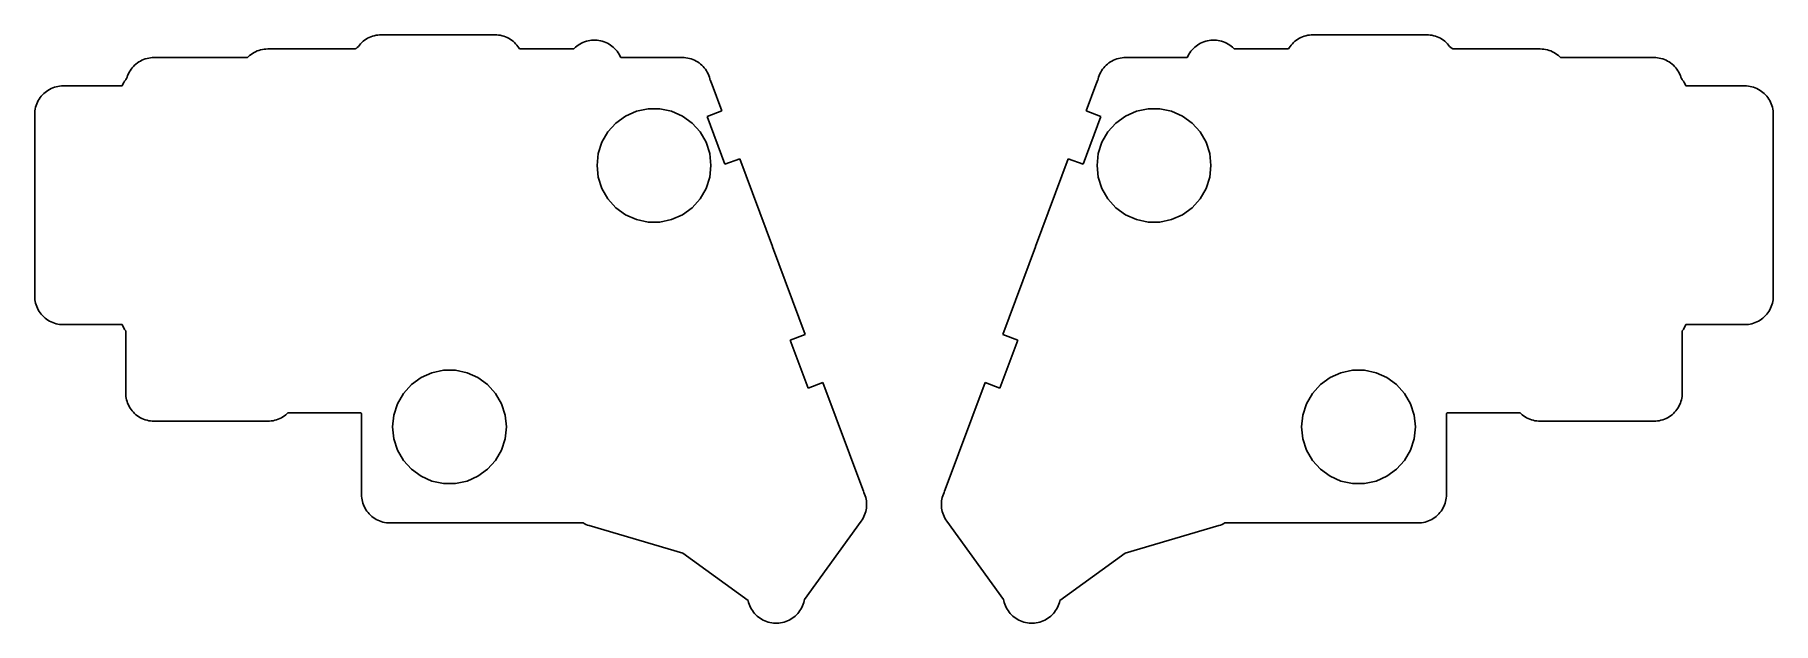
# Model space of a CAD drawing. Header units: metres. Extents: x -13 to 293, y -90 to 14.
import ezdxf

# ---------------------------------------------------------------- set-up
doc = ezdxf.new("R2010")
doc.units = ezdxf.units.M

msp = doc.modelspace()

# ---------------------------------------------------------------- linework, layer by layer
for p, q in [((44.3552, 12.4227), (44.1474, 12.1871)), ((44.5773, 12.6448), (44.3552, 12.4227)), ((44.8129, 12.8526), (44.5773, 12.6448)), ((45.0611, 13.0451), (44.8129, 12.8526)), ((45.3209, 13.2216), (45.0611, 13.0451)), ((45.5912, 13.3815), (45.3209, 13.2216)), ((45.8711, 13.5241), (45.5912, 13.3815)), ((46.1594, 13.6489), (45.8711, 13.5241)), ((46.4549, 13.7553), (46.1594, 13.6489)), ((46.7565, 13.8429), (46.4549, 13.7553)), ((47.0631, 13.9114), (46.7565, 13.8429)), ((47.3733, 13.9606), (47.0631, 13.9114)), ((47.6861, 13.9901), (47.3733, 13.9606)), ((48, 14), (47.6861, 13.9901)), ((68, 14), (48, 14)), ((68.3139, 13.9901), (68, 14)), ((68.6267, 13.9606), (68.3139, 13.9901)), ((68.9369, 13.9114), (68.6267, 13.9606)), ((69.2435, 13.8429), (68.9369, 13.9114)), ((69.5451, 13.7553), (69.2435, 13.8429)), ((69.8406, 13.6489), (69.5451, 13.7553)), ((70.1289, 13.5241), (69.8406, 13.6489)), ((70.4088, 13.3815), (70.1289, 13.5241)), ((70.6791, 13.2216), (70.4088, 13.3815)), ((70.9389, 13.0451), (70.6791, 13.2216)), ((71.1871, 12.8526), (70.9389, 13.0451)), ((71.4227, 12.6448), (71.1871, 12.8526)), ((71.6448, 12.4227), (71.4227, 12.6448)), ((71.8526, 12.1871), (71.6448, 12.4227)), ((82.9222, 12.3425), (82.6663, 12.18)), ((82.9249, 12.3441), (82.9222, 12.3425)), ((83.2107, 12.5012), (82.9249, 12.3441)), ((83.2135, 12.5027), (83.2107, 12.5012)), ((83.4886, 12.6321), (83.2135, 12.5027)), ((83.4915, 12.6334), (83.4886, 12.6321)), ((83.7845, 12.7497), (83.4915, 12.6334)), ((83.7875, 12.7507), (83.7845, 12.7497)), ((84.1013, 12.8524), (83.7875, 12.7507)), ((84.1043, 12.8533), (84.1013, 12.8524)), ((84.39, 12.9265), (84.1043, 12.8533)), ((84.3931, 12.9272), (84.39, 12.9265)), ((84.7158, 12.9887), (84.3931, 12.9272)), ((84.7189, 12.9892), (84.7158, 12.9887)), ((85.0082, 13.026), (84.7189, 12.9892)), ((85.0114, 13.0263), (85.0082, 13.026)), ((85.3513, 13.0478), (85.0114, 13.0263)), ((85.3544, 13.0479), (85.3513, 13.0478)), ((85.6463, 13.0479), (85.3544, 13.0479)), ((85.6494, 13.0478), (85.6463, 13.0479)), ((85.9886, 13.0263), (85.6494, 13.0478)), ((85.9918, 13.026), (85.9886, 13.0263)), ((86.2811, 12.9892), (85.9918, 13.026)), ((86.2842, 12.9887), (86.2811, 12.9892)), ((86.6069, 12.9272), (86.2842, 12.9887)), ((86.61, 12.9265), (86.6069, 12.9272)), ((86.8956, 12.8533), (86.61, 12.9265)), ((86.8987, 12.8524), (86.8956, 12.8533)), ((87.2125, 12.7507), (86.8987, 12.8524)), ((87.2154, 12.7497), (87.2125, 12.7507)), ((87.5085, 12.6334), (87.2154, 12.7497)), ((87.5114, 12.6321), (87.5085, 12.6334)), ((87.7865, 12.5027), (87.5114, 12.6321)), ((87.7893, 12.5012), (87.7865, 12.5027)), ((88.0751, 12.3441), (87.7893, 12.5012)), ((88.0778, 12.3425), (88.0751, 12.3441)), ((88.3337, 12.18), (88.0778, 12.3425)), ((191.922, 12.3425), (191.666, 12.18)), ((191.925, 12.3441), (191.922, 12.3425)), ((192.211, 12.5012), (191.925, 12.3441)), ((192.213, 12.5027), (192.211, 12.5012)), ((192.489, 12.6321), (192.213, 12.5027)), ((192.492, 12.6334), (192.489, 12.6321)), ((192.785, 12.7497), (192.492, 12.6334)), ((192.788, 12.7507), (192.785, 12.7497)), ((193.101, 12.8524), (192.788, 12.7507)), ((193.104, 12.8533), (193.101, 12.8524)), ((193.39, 12.9265), (193.104, 12.8533)), ((193.393, 12.9272), (193.39, 12.9265)), ((193.716, 12.9887), (193.393, 12.9272)), ((193.719, 12.9892), (193.716, 12.9887)), ((194.008, 13.026), (193.719, 12.9892)), ((194.011, 13.0263), (194.008, 13.026)), ((194.351, 13.0478), (194.011, 13.0263)), ((194.354, 13.0479), (194.351, 13.0478)), ((194.646, 13.0479), (194.354, 13.0479)), ((194.649, 13.0478), (194.646, 13.0479)), ((194.989, 13.0263), (194.649, 13.0478)), ((194.992, 13.026), (194.989, 13.0263)), ((195.281, 12.9892), (194.992, 13.026)), ((195.284, 12.9887), (195.281, 12.9892)), ((195.607, 12.9272), (195.284, 12.9887)), ((195.61, 12.9265), (195.607, 12.9272)), ((195.896, 12.8533), (195.61, 12.9265)), ((195.899, 12.8524), (195.896, 12.8533)), ((196.212, 12.7507), (195.899, 12.8524)), ((196.215, 12.7497), (196.212, 12.7507)), ((196.508, 12.6334), (196.215, 12.7497)), ((196.511, 12.6321), (196.508, 12.6334)), ((196.787, 12.5027), (196.511, 12.6321)), ((196.789, 12.5012), (196.787, 12.5027)), ((197.075, 12.3441), (196.789, 12.5012)), ((197.078, 12.3425), (197.075, 12.3441)), ((197.334, 12.18), (197.078, 12.3425)), ((208.355, 12.4227), (208.147, 12.1871)), ((208.577, 12.6448), (208.355, 12.4227)), ((208.813, 12.8526), (208.577, 12.6448)), ((209.061, 13.0451), (208.813, 12.8526)), ((209.321, 13.2216), (209.061, 13.0451)), ((209.591, 13.3815), (209.321, 13.2216)), ((209.871, 13.5241), (209.591, 13.3815)), ((210.159, 13.6489), (209.871, 13.5241)), ((210.455, 13.7553), (210.159, 13.6489)), ((210.757, 13.8429), (210.455, 13.7553)), ((211.063, 13.9114), (210.757, 13.8429)), ((211.373, 13.9606), (211.063, 13.9114)), ((211.686, 13.9901), (211.373, 13.9606)), ((212, 14), (211.686, 13.9901)), ((232, 14), (212, 14)), ((232.314, 13.9901), (232, 14)), ((232.627, 13.9606), (232.314, 13.9901)), ((232.937, 13.9114), (232.627, 13.9606)), ((233.243, 13.8429), (232.937, 13.9114)), ((233.545, 13.7553), (233.243, 13.8429)), ((233.841, 13.6489), (233.545, 13.7553)), ((234.129, 13.5241), (233.841, 13.6489)), ((234.409, 13.3815), (234.129, 13.5241)), ((234.679, 13.2216), (234.409, 13.3815)), ((234.939, 13.0451), (234.679, 13.2216)), ((235.187, 12.8526), (234.939, 13.0451)), ((235.423, 12.6448), (235.187, 12.8526)), ((235.645, 12.4227), (235.423, 12.6448)), ((235.853, 12.1871), (235.645, 12.4227)), ((5.32086, 9.22163), (5.06108, 9.04509)), ((5.59123, 9.38153), (5.32086, 9.22163)), ((5.87111, 9.52414), (5.59123, 9.38153)), ((6.15938, 9.64888), (5.87111, 9.52414)), ((6.45491, 9.75528), (6.15938, 9.64888)), ((6.75655, 9.84291), (6.45491, 9.75528)), ((7.0631, 9.91144), (6.75655, 9.84291)), ((7.37334, 9.96057), (7.0631, 9.91144)), ((7.68605, 9.99013), (7.37334, 9.96057)), ((8, 10), (7.68605, 9.99013)), ((24.4324, 10), (8, 10)), ((24.5773, 10.1448), (24.4324, 10)), ((24.8129, 10.3526), (24.5773, 10.1448)), ((25.0611, 10.5451), (24.8129, 10.3526)), ((25.3209, 10.7216), (25.0611, 10.5451)), ((25.5912, 10.8815), (25.3209, 10.7216)), ((25.8711, 11.0241), (25.5912, 10.8815)), ((26.1594, 11.1489), (25.8711, 11.0241)), ((26.4549, 11.2553), (26.1594, 11.1489)), ((26.7565, 11.3429), (26.4549, 11.2553)), ((27.0631, 11.4114), (26.7565, 11.3429)), ((27.3733, 11.4606), (27.0631, 11.4114)), ((27.6861, 11.4901), (27.3733, 11.4606)), ((28, 11.5), (27.6861, 11.4901)), ((43.4632, 11.5), (28, 11.5)), ((43.5402, 11.5819), (43.4632, 11.5)), ((43.5424, 11.5841), (43.5402, 11.5819)), ((43.756, 11.7842), (43.5424, 11.5841)), ((43.7584, 11.7863), (43.756, 11.7842)), ((43.9761, 11.9662), (43.7584, 11.7863)), ((44.1474, 12.1871), (43.9761, 11.9662)), ((72.0451, 11.9389), (71.8526, 12.1871)), ((72.2216, 11.6791), (72.0451, 11.9389)), ((72.3276, 11.5), (72.2216, 11.6791)), ((81.8627, 11.5), (72.3276, 11.5)), ((81.928, 11.5698), (81.8627, 11.5)), ((81.9302, 11.572), (81.928, 11.5698)), ((82.1681, 11.7948), (81.9302, 11.572)), ((82.1705, 11.7969), (82.1681, 11.7948)), ((82.3984, 11.9853), (82.1705, 11.7969)), ((82.4009, 11.9872), (82.3984, 11.9853)), ((82.6637, 12.1782), (82.4009, 11.9872)), ((82.6663, 12.18), (82.6637, 12.1782)), ((88.3363, 12.1782), (88.3337, 12.18)), ((88.5991, 11.9872), (88.3363, 12.1782)), ((88.6016, 11.9853), (88.5991, 11.9872)), ((88.8295, 11.7969), (88.6016, 11.9853)), ((88.8319, 11.7948), (88.8295, 11.7969)), ((89.0698, 11.572), (88.8319, 11.7948)), ((89.072, 11.5698), (89.0698, 11.572)), ((89.2948, 11.3319), (89.072, 11.5698)), ((89.2969, 11.3295), (89.2948, 11.3319)), ((89.4853, 11.1016), (89.2969, 11.3295)), ((89.4872, 11.0991), (89.4853, 11.1016)), ((89.6782, 10.8363), (89.4872, 11.0991)), ((89.68, 10.8337), (89.6782, 10.8363)), ((89.8425, 10.5778), (89.68, 10.8337)), ((89.8441, 10.5751), (89.8425, 10.5778)), ((90.0012, 10.2893), (89.8441, 10.5751)), ((90.0027, 10.2865), (90.0012, 10.2893)), ((90.1321, 10.0114), (90.0027, 10.2865)), ((90.1334, 10.0085), (90.1321, 10.0114)), ((90.1367, 10), (90.1334, 10.0085)), ((101, 10), (90.1367, 10)), ((101.314, 9.99013), (101, 10)), ((101.627, 9.96057), (101.314, 9.99013)), ((101.937, 9.91144), (101.627, 9.96057)), ((102.243, 9.84291), (101.937, 9.91144)), ((102.545, 9.75528), (102.243, 9.84291)), ((102.841, 9.64888), (102.545, 9.75528)), ((103.129, 9.52414), (102.841, 9.64888)), ((103.409, 9.38153), (103.129, 9.52414)), ((103.679, 9.22163), (103.409, 9.38153)), ((103.939, 9.04509), (103.679, 9.22163)), ((176.321, 9.22163), (176.061, 9.04509)), ((176.591, 9.38153), (176.321, 9.22163)), ((176.871, 9.52414), (176.591, 9.38153)), ((177.159, 9.64888), (176.871, 9.52414)), ((177.455, 9.75528), (177.159, 9.64888)), ((177.757, 9.84291), (177.455, 9.75528)), ((178.063, 9.91144), (177.757, 9.84291)), ((178.373, 9.96057), (178.063, 9.91144)), ((178.686, 9.99013), (178.373, 9.96057)), ((179, 10), (178.686, 9.99013)), ((189.863, 10), (179, 10)), ((189.867, 10.0085), (189.863, 10)), ((189.868, 10.0114), (189.867, 10.0085)), ((189.997, 10.2865), (189.868, 10.0114)), ((189.999, 10.2893), (189.997, 10.2865)), ((190.156, 10.5751), (189.999, 10.2893)), ((190.158, 10.5778), (190.156, 10.5751)), ((190.32, 10.8337), (190.158, 10.5778)), ((190.322, 10.8363), (190.32, 10.8337)), ((190.513, 11.0991), (190.322, 10.8363)), ((190.515, 11.1016), (190.513, 11.0991)), ((190.703, 11.3295), (190.515, 11.1016)), ((190.705, 11.3319), (190.703, 11.3295)), ((190.928, 11.5698), (190.705, 11.3319)), ((190.93, 11.572), (190.928, 11.5698)), ((191.168, 11.7948), (190.93, 11.572)), ((191.17, 11.7969), (191.168, 11.7948)), ((191.398, 11.9853), (191.17, 11.7969)), ((191.401, 11.9872), (191.398, 11.9853)), ((191.664, 12.1782), (191.401, 11.9872)), ((191.666, 12.18), (191.664, 12.1782)), ((197.336, 12.1782), (197.334, 12.18)), ((197.599, 11.9872), (197.336, 12.1782)), ((197.602, 11.9853), (197.599, 11.9872)), ((197.83, 11.7969), (197.602, 11.9853)), ((197.832, 11.7948), (197.83, 11.7969)), ((198.07, 11.572), (197.832, 11.7948)), ((198.072, 11.5698), (198.07, 11.572)), ((198.137, 11.5), (198.072, 11.5698)), ((207.672, 11.5), (198.137, 11.5)), ((207.778, 11.6791), (207.672, 11.5)), ((207.955, 11.9389), (207.778, 11.6791)), ((208.147, 12.1871), (207.955, 11.9389)), ((236.024, 11.9662), (235.853, 12.1871)), ((236.242, 11.7863), (236.024, 11.9662)), ((236.244, 11.7842), (236.242, 11.7863)), ((236.458, 11.5841), (236.244, 11.7842)), ((236.46, 11.5819), (236.458, 11.5841)), ((236.537, 11.5), (236.46, 11.5819)), ((252, 11.5), (236.537, 11.5)), ((252.314, 11.4901), (252, 11.5)), ((252.627, 11.4606), (252.314, 11.4901)), ((252.937, 11.4114), (252.627, 11.4606)), ((253.243, 11.3429), (252.937, 11.4114)), ((253.545, 11.2553), (253.243, 11.3429)), ((253.841, 11.1489), (253.545, 11.2553)), ((254.129, 11.0241), (253.841, 11.1489)), ((254.409, 10.8815), (254.129, 11.0241)), ((254.679, 10.7216), (254.409, 10.8815)), ((254.939, 10.5451), (254.679, 10.7216)), ((255.187, 10.3526), (254.939, 10.5451)), ((255.423, 10.1448), (255.187, 10.3526)), ((255.568, 10), (255.423, 10.1448)), ((272, 10), (255.568, 10)), ((272.314, 9.99013), (272, 10)), ((272.627, 9.96057), (272.314, 9.99013)), ((272.937, 9.91144), (272.627, 9.96057)), ((273.243, 9.84291), (272.937, 9.91144)), ((273.545, 9.75528), (273.243, 9.84291)), ((273.841, 9.64888), (273.545, 9.75528)), ((274.129, 9.52414), (273.841, 9.64888)), ((274.409, 9.38153), (274.129, 9.52414)), ((274.679, 9.22163), (274.409, 9.38153)), ((274.939, 9.04509), (274.679, 9.22163)), ((3.17072, 6.29034), (3.01471, 6.10156)), ((3.24472, 6.54509), (3.17072, 6.29034)), ((3.35112, 6.84062), (3.24472, 6.54509)), ((3.47586, 7.12889), (3.35112, 6.84062)), ((3.61847, 7.40877), (3.47586, 7.12889)), ((3.77837, 7.67914), (3.61847, 7.40877)), ((3.95491, 7.93892), (3.77837, 7.67914)), ((4.14743, 8.18712), (3.95491, 7.93892)), ((4.35516, 8.42273), (4.14743, 8.18712)), ((4.57727, 8.64484), (4.35516, 8.42273)), ((4.81288, 8.85257), (4.57727, 8.64484)), ((5.06108, 9.04509), (4.81288, 8.85257)), ((104.187, 8.85257), (103.939, 9.04509)), ((104.423, 8.64484), (104.187, 8.85257)), ((104.645, 8.42273), (104.423, 8.64484)), ((104.853, 8.18712), (104.645, 8.42273)), ((105.045, 7.93892), (104.853, 8.18712)), ((105.222, 7.67914), (105.045, 7.93892)), ((105.382, 7.40877), (105.222, 7.67914)), ((105.524, 7.12889), (105.382, 7.40877)), ((105.649, 6.84062), (105.524, 7.12889)), ((105.755, 6.54509), (105.649, 6.84062)), ((105.843, 6.24345), (105.755, 6.54509)), ((105.911, 5.9369), (105.843, 6.24345)), ((174.157, 6.24345), (174.089, 5.9369)), ((174.245, 6.54509), (174.157, 6.24345)), ((174.351, 6.84062), (174.245, 6.54509)), ((174.476, 7.12889), (174.351, 6.84062)), ((174.618, 7.40877), (174.476, 7.12889)), ((174.778, 7.67914), (174.618, 7.40877)), ((174.955, 7.93892), (174.778, 7.67914)), ((175.147, 8.18712), (174.955, 7.93892)), ((175.355, 8.42273), (175.147, 8.18712)), ((175.577, 8.64484), (175.355, 8.42273)), ((175.813, 8.85257), (175.577, 8.64484)), ((176.061, 9.04509), (175.813, 8.85257)), ((275.187, 8.85257), (274.939, 9.04509)), ((275.423, 8.64484), (275.187, 8.85257)), ((275.645, 8.42273), (275.423, 8.64484)), ((275.853, 8.18712), (275.645, 8.42273)), ((276.045, 7.93892), (275.853, 8.18712)), ((276.222, 7.67914), (276.045, 7.93892)), ((276.382, 7.40877), (276.222, 7.67914)), ((276.524, 7.12889), (276.382, 7.40877)), ((276.649, 6.84062), (276.524, 7.12889)), ((276.755, 6.54509), (276.649, 6.84062)), ((276.829, 6.29034), (276.755, 6.54509)), ((276.985, 6.10156), (276.829, 6.29034)), ((-11.8526, 3.18712), (-12.0451, 2.93892)), ((-11.6448, 3.42273), (-11.8526, 3.18712)), ((-11.4227, 3.64484), (-11.6448, 3.42273)), ((-11.1871, 3.85257), (-11.4227, 3.64484)), ((-10.9389, 4.04509), (-11.1871, 3.85257)), ((-10.6791, 4.22163), (-10.9389, 4.04509)), ((-10.4088, 4.38153), (-10.6791, 4.22163)), ((-10.1289, 4.52414), (-10.4088, 4.38153)), ((-9.84062, 4.64888), (-10.1289, 4.52414)), ((-9.54509, 4.75528), (-9.84062, 4.64888)), ((-9.24345, 4.84291), (-9.54509, 4.75528)), ((-8.9369, 4.91144), (-9.24345, 4.84291)), ((-8.62666, 4.96057), (-8.9369, 4.91144)), ((-8.31395, 4.99013), (-8.62666, 4.96057)), ((-8, 5), (-8.31395, 4.99013)), ((2.36324, 5), (-8, 5)), ((2.36661, 5.00848), (2.36324, 5)), ((2.36786, 5.01137), (2.36661, 5.00848)), ((2.49733, 5.28653), (2.36786, 5.01137)), ((2.49875, 5.28932), (2.49733, 5.28653)), ((2.6559, 5.57509), (2.49875, 5.28932)), ((2.6575, 5.57779), (2.6559, 5.57509)), ((2.81999, 5.83369), (2.6575, 5.57779)), ((2.82176, 5.8363), (2.81999, 5.83369)), ((3.01279, 6.09909), (2.82176, 5.8363)), ((3.01471, 6.10156), (3.01279, 6.09909)), ((105.912, 5.93213), (105.911, 5.9369)), ((105.999, 5.77849), (105.912, 5.93213)), ((106.135, 5.49568), (105.999, 5.77849)), ((106.254, 5.20486), (106.135, 5.49568)), ((107.958, 0.62253), (106.254, 5.20486)), ((173.746, 5.20486), (172.042, 0.62253)), ((173.865, 5.49568), (173.746, 5.20486)), ((174.001, 5.77849), (173.865, 5.49568)), ((174.088, 5.93213), (174.001, 5.77849)), ((174.089, 5.9369), (174.088, 5.93213)), ((276.987, 6.09909), (276.985, 6.10156)), ((277.178, 5.8363), (276.987, 6.09909)), ((277.18, 5.83369), (277.178, 5.8363)), ((277.342, 5.57779), (277.18, 5.83369)), ((277.344, 5.57509), (277.342, 5.57779)), ((277.501, 5.28932), (277.344, 5.57509)), ((277.503, 5.28653), (277.501, 5.28932)), ((277.632, 5.01137), (277.503, 5.28653)), ((277.633, 5.00848), (277.632, 5.01137)), ((277.637, 5), (277.633, 5.00848)), ((288, 5), (277.637, 5)), ((288.314, 4.99013), (288, 5)), ((288.627, 4.96057), (288.314, 4.99013)), ((288.937, 4.91144), (288.627, 4.96057)), ((289.243, 4.84291), (288.937, 4.91144)), ((289.545, 4.75528), (289.243, 4.84291)), ((289.841, 4.64888), (289.545, 4.75528)), ((290.129, 4.52414), (289.841, 4.64888)), ((290.409, 4.38153), (290.129, 4.52414)), ((290.679, 4.22163), (290.409, 4.38153)), ((290.939, 4.04509), (290.679, 4.22163)), ((291.187, 3.85257), (290.939, 4.04509)), ((291.423, 3.64484), (291.187, 3.85257)), ((291.645, 3.42273), (291.423, 3.64484)), ((291.853, 3.18712), (291.645, 3.42273)), ((292.045, 2.93892), (291.853, 3.18712)), ((-12.9901, 0.31395), (-13, 0)), ((-13, 0), (-13, -32)), ((-12.9606, 0.62666), (-12.9901, 0.31395)), ((-12.9114, 0.9369), (-12.9606, 0.62666)), ((-12.8429, 1.24345), (-12.9114, 0.9369)), ((-12.7553, 1.54509), (-12.8429, 1.24345)), ((-12.6489, 1.84062), (-12.7553, 1.54509)), ((-12.5241, 2.12889), (-12.6489, 1.84062)), ((-12.3815, 2.40877), (-12.5241, 2.12889)), ((-12.2216, 2.67914), (-12.3815, 2.40877)), ((-12.0451, 2.93892), (-12.2216, 2.67914)), ((90.9875, -0.31809), (92.9021, 0.53433)), ((92.9021, 0.53433), (94.9521, 0.97008)), ((94.9521, 0.97008), (97.0479, 0.97008)), ((97.0479, 0.97008), (99.0979, 0.53433)), ((99.0979, 0.53433), (101.012, -0.31809)), ((105.326, -0.35657), (107.958, 0.62253)), ((172.042, 0.62253), (174.674, -0.35657)), ((178.988, -0.31809), (180.902, 0.53433)), ((180.902, 0.53433), (182.952, 0.97008)), ((182.952, 0.97008), (185.048, 0.97008)), ((185.048, 0.97008), (187.098, 0.53433)), ((187.098, 0.53433), (189.013, -0.31809)), ((292.222, 2.67914), (292.045, 2.93892)), ((292.382, 2.40877), (292.222, 2.67914)), ((292.524, 2.12889), (292.382, 2.40877)), ((292.649, 1.84062), (292.524, 2.12889)), ((292.755, 1.54509), (292.649, 1.84062)), ((292.843, 1.24345), (292.755, 1.54509)), ((292.911, 0.9369), (292.843, 1.24345)), ((292.961, 0.62666), (292.911, 0.9369)), ((292.99, 0.31395), (292.961, 0.62666)), ((293, 0), (292.99, 0.31395)), ((293, -32), (293, 0)), ((87.8896, -3.10745), (89.292, -1.54997)), ((89.292, -1.54997), (90.9875, -0.31809)), ((101.012, -0.31809), (102.708, -1.54997)), ((102.708, -1.54997), (104.11, -3.10745)), ((108.463, -8.79211), (105.326, -0.35657)), ((174.674, -0.35657), (171.537, -8.79211)), ((175.89, -3.10745), (177.292, -1.54997)), ((177.292, -1.54997), (178.988, -0.31809)), ((189.013, -0.31809), (190.708, -1.54997)), ((190.708, -1.54997), (192.11, -3.10745)), ((86.1941, -6.91568), (86.8417, -4.92245)), ((86.8417, -4.92245), (87.8896, -3.10745)), ((104.11, -3.10745), (105.158, -4.92245)), ((105.158, -4.92245), (105.806, -6.91568)), ((174.194, -6.91568), (174.842, -4.92245)), ((174.842, -4.92245), (175.89, -3.10745)), ((192.11, -3.10745), (193.158, -4.92245)), ((193.158, -4.92245), (193.806, -6.91568)), ((85.975, -9), (86.1941, -6.91568)), ((86.1941, -11.0843), (85.975, -9)), ((105.806, -6.91568), (106.025, -9)), ((106.025, -9), (105.806, -11.0843)), ((111.095, -7.81302), (108.463, -8.79211)), ((116.83, -23.2326), (111.095, -7.81302)), ((168.905, -7.81302), (163.17, -23.2326)), ((171.537, -8.79211), (168.905, -7.81302)), ((173.975, -9), (174.194, -6.91568)), ((174.194, -11.0843), (173.975, -9)), ((193.806, -6.91568), (194.025, -9)), ((194.025, -9), (193.806, -11.0843)), ((86.8417, -13.0775), (86.1941, -11.0843)), ((105.806, -11.0843), (105.158, -13.0775)), ((174.842, -13.0775), (174.194, -11.0843)), ((193.806, -11.0843), (193.158, -13.0775)), ((87.8896, -14.8925), (86.8417, -13.0775)), ((89.292, -16.45), (87.8896, -14.8925)), ((104.11, -14.8925), (102.708, -16.45)), ((105.158, -13.0775), (104.11, -14.8925)), ((175.89, -14.8925), (174.842, -13.0775)), ((177.292, -16.45), (175.89, -14.8925)), ((192.11, -14.8925), (190.708, -16.45)), ((193.158, -13.0775), (192.11, -14.8925)), ((90.9875, -17.6819), (89.292, -16.45)), ((92.9021, -18.5343), (90.9875, -17.6819)), ((101.012, -17.6819), (99.0979, -18.5343)), ((102.708, -16.45), (101.012, -17.6819)), ((178.988, -17.6819), (177.292, -16.45)), ((180.902, -18.5343), (178.988, -17.6819)), ((189.013, -17.6819), (187.098, -18.5343)), ((190.708, -16.45), (189.013, -17.6819)), ((94.9521, -18.9701), (92.9021, -18.5343)), ((97.0479, -18.9701), (94.9521, -18.9701)), ((99.0979, -18.5343), (97.0479, -18.9701)), ((182.952, -18.9701), (180.902, -18.5343)), ((185.048, -18.9701), (182.952, -18.9701)), ((187.098, -18.5343), (185.048, -18.9701)), ((116.829, -23.2329), (116.83, -23.2326)), ((116.835, -23.2474), (116.829, -23.2329)), ((116.843, -23.2682), (116.835, -23.2472)), ((116.835, -23.2472), (116.835, -23.2474)), ((116.85, -23.2845), (116.843, -23.2682)), ((116.851, -23.2875), (116.85, -23.2845)), ((116.853, -23.2953), (116.851, -23.2875)), ((122.598, -38.7433), (116.853, -23.2953)), ((163.147, -23.2953), (157.402, -38.7433)), ((163.149, -23.2875), (163.147, -23.2953)), ((163.15, -23.2845), (163.149, -23.2875)), ((163.157, -23.2682), (163.15, -23.2845)), ((163.165, -23.2472), (163.157, -23.2682)), ((163.171, -23.2329), (163.165, -23.2474)), ((163.165, -23.2474), (163.165, -23.2472)), ((163.17, -23.2326), (163.171, -23.2329)), ((-13, -32), (-12.9901, -32.3139)), ((-12.9901, -32.3139), (-12.9606, -32.6267)), ((-12.9606, -32.6267), (-12.9114, -32.9369)), ((-12.9114, -32.9369), (-12.8429, -33.2435)), ((-12.8429, -33.2435), (-12.7553, -33.5451)), ((-12.7553, -33.5451), (-12.6489, -33.8406)), ((292.649, -33.8406), (292.755, -33.5451)), ((292.755, -33.5451), (292.843, -33.2435)), ((292.843, -33.2435), (292.911, -32.9369)), ((292.911, -32.9369), (292.961, -32.6267)), ((292.961, -32.6267), (292.99, -32.3139)), ((292.99, -32.3139), (293, -32)), ((-12.6489, -33.8406), (-12.5241, -34.1289)), ((-12.5241, -34.1289), (-12.3815, -34.4088)), ((-12.3815, -34.4088), (-12.2216, -34.6791)), ((-12.2216, -34.6791), (-12.0451, -34.9389)), ((-12.0451, -34.9389), (-11.8526, -35.1871)), ((-11.8526, -35.1871), (-11.6448, -35.4227)), ((-11.6448, -35.4227), (-11.4227, -35.6448)), ((-11.4227, -35.6448), (-11.1871, -35.8526)), ((-11.1871, -35.8526), (-10.9389, -36.0451)), ((-10.9389, -36.0451), (-10.6791, -36.2216)), ((-10.6791, -36.2216), (-10.4088, -36.3815)), ((-10.4088, -36.3815), (-10.1289, -36.5241)), ((-10.1289, -36.5241), (-9.84062, -36.6489)), ((-9.84062, -36.6489), (-9.54509, -36.7553)), ((289.545, -36.7553), (289.841, -36.6489)), ((289.841, -36.6489), (290.129, -36.5241)), ((290.129, -36.5241), (290.409, -36.3815)), ((290.409, -36.3815), (290.679, -36.2216)), ((290.679, -36.2216), (290.939, -36.0451)), ((290.939, -36.0451), (291.187, -35.8526)), ((291.187, -35.8526), (291.423, -35.6448)), ((291.423, -35.6448), (291.645, -35.4227)), ((291.645, -35.4227), (291.853, -35.1871)), ((291.853, -35.1871), (292.045, -34.9389)), ((292.045, -34.9389), (292.222, -34.6791)), ((292.222, -34.6791), (292.382, -34.4088)), ((292.382, -34.4088), (292.524, -34.1289)), ((292.524, -34.1289), (292.649, -33.8406)), ((-9.54509, -36.7553), (-9.24345, -36.8429)), ((-9.24345, -36.8429), (-8.9369, -36.9114)), ((-8.9369, -36.9114), (-8.62666, -36.9606)), ((-8.62666, -36.9606), (-8.31395, -36.9901)), ((-8.31395, -36.9901), (-8, -37)), ((-8, -37), (2.36324, -37)), ((2.36324, -37), (2.36661, -37.0085)), ((2.36661, -37.0085), (2.36786, -37.0114)), ((2.36786, -37.0114), (2.49733, -37.2865)), ((2.49733, -37.2865), (2.49875, -37.2893)), ((2.49875, -37.2893), (2.6559, -37.5751)), ((2.6559, -37.5751), (2.6575, -37.5778)), ((2.6575, -37.5778), (2.81999, -37.8337)), ((2.81999, -37.8337), (2.82176, -37.8363)), ((2.82176, -37.8363), (3, -38.0815)), ((3, -38.0815), (3, -49)), ((119.966, -39.7224), (122.598, -38.7433)), ((123.103, -48.158), (119.966, -39.7224)), ((160.034, -39.7224), (156.897, -48.158)), ((157.402, -38.7433), (160.034, -39.7224)), ((277, -38.0815), (277.178, -37.8363)), ((277, -49), (277, -38.0815)), ((277.178, -37.8363), (277.18, -37.8337)), ((277.18, -37.8337), (277.342, -37.5778)), ((277.342, -37.5778), (277.344, -37.5751)), ((277.344, -37.5751), (277.501, -37.2893)), ((277.501, -37.2893), (277.503, -37.2865)), ((277.503, -37.2865), (277.632, -37.0114)), ((277.632, -37.0114), (277.633, -37.0085)), ((277.633, -37.0085), (277.637, -37)), ((277.637, -37), (288, -37)), ((288, -37), (288.314, -36.9901)), ((288.314, -36.9901), (288.627, -36.9606)), ((288.627, -36.9606), (288.937, -36.9114)), ((288.937, -36.9114), (289.243, -36.8429)), ((289.243, -36.8429), (289.545, -36.7553)), ((54.9875, -46.3181), (56.9021, -45.4657)), ((56.9021, -45.4657), (58.9521, -45.0299)), ((58.9521, -45.0299), (61.0479, -45.0299)), ((61.0479, -45.0299), (63.0979, -45.4657)), ((63.0979, -45.4657), (65.0125, -46.3181)), ((214.988, -46.3181), (216.902, -45.4657)), ((216.902, -45.4657), (218.952, -45.0299)), ((218.952, -45.0299), (221.048, -45.0299)), ((221.048, -45.0299), (223.098, -45.4657)), ((223.098, -45.4657), (225.013, -46.3181)), ((51.8896, -49.1075), (53.292, -47.55)), ((53.292, -47.55), (54.9875, -46.3181)), ((65.0125, -46.3181), (66.708, -47.55)), ((66.708, -47.55), (68.1104, -49.1075)), ((125.736, -47.1789), (123.103, -48.158)), ((132.746, -66.0285), (125.736, -47.1789)), ((154.264, -47.1789), (147.254, -66.0285)), ((156.897, -48.158), (154.264, -47.1789)), ((211.89, -49.1075), (213.292, -47.55)), ((213.292, -47.55), (214.988, -46.3181)), ((225.013, -46.3181), (226.708, -47.55)), ((226.708, -47.55), (228.11, -49.1075)), ((3, -49), (3.00987, -49.3139)), ((3.00987, -49.3139), (3.03943, -49.6267)), ((3.03943, -49.6267), (3.08856, -49.9369)), ((3.08856, -49.9369), (3.15709, -50.2435)), ((3.15709, -50.2435), (3.24472, -50.5451)), ((3.24472, -50.5451), (3.35112, -50.8406)), ((3.35112, -50.8406), (3.47586, -51.1289)), ((3.47586, -51.1289), (3.61847, -51.4088)), ((3.61847, -51.4088), (3.77837, -51.6791)), ((3.77837, -51.6791), (3.95491, -51.9389)), ((3.95491, -51.9389), (4.14743, -52.1871)), ((50.1941, -52.9157), (50.8417, -50.9225)), ((50.8417, -50.9225), (51.8896, -49.1075)), ((68.1104, -49.1075), (69.1583, -50.9225)), ((69.1583, -50.9225), (69.8059, -52.9157)), ((210.194, -52.9157), (210.842, -50.9225)), ((210.842, -50.9225), (211.89, -49.1075)), ((228.11, -49.1075), (229.158, -50.9225)), ((229.158, -50.9225), (229.806, -52.9157)), ((275.853, -52.1871), (276.045, -51.9389)), ((276.045, -51.9389), (276.222, -51.6791)), ((276.222, -51.6791), (276.382, -51.4088)), ((276.382, -51.4088), (276.524, -51.1289)), ((276.524, -51.1289), (276.649, -50.8406)), ((276.649, -50.8406), (276.755, -50.5451)), ((276.755, -50.5451), (276.843, -50.2435)), ((276.843, -50.2435), (276.911, -49.9369)), ((276.911, -49.9369), (276.961, -49.6267)), ((276.961, -49.6267), (276.99, -49.3139)), ((276.99, -49.3139), (277, -49)), ((4.14743, -52.1871), (4.35516, -52.4227)), ((4.35516, -52.4227), (4.57727, -52.6448)), ((4.57727, -52.6448), (4.81288, -52.8526)), ((4.81288, -52.8526), (5.06108, -53.0451)), ((5.06108, -53.0451), (5.32086, -53.2216)), ((5.32086, -53.2216), (5.59123, -53.3815)), ((5.59123, -53.3815), (5.87111, -53.5241)), ((5.87111, -53.5241), (6.15938, -53.6489)), ((6.15938, -53.6489), (6.45491, -53.7553)), ((6.45491, -53.7553), (6.75655, -53.8429)), ((6.75655, -53.8429), (7.0631, -53.9114)), ((7.0631, -53.9114), (7.37334, -53.9606)), ((7.37334, -53.9606), (7.68605, -53.9901)), ((7.68605, -53.9901), (8, -54)), ((8, -54), (28, -54)), ((28, -54), (28.3139, -53.9901)), ((28.3139, -53.9901), (28.6267, -53.9606)), ((28.6267, -53.9606), (28.9369, -53.9114)), ((28.9369, -53.9114), (29.2435, -53.8429)), ((29.2435, -53.8429), (29.5451, -53.7553)), ((29.5451, -53.7553), (29.8406, -53.6489)), ((29.8406, -53.6489), (30.1289, -53.5241)), ((30.1289, -53.5241), (30.4088, -53.3815)), ((30.4088, -53.3815), (30.6791, -53.2216)), ((30.6791, -53.2216), (30.9389, -53.0451)), ((30.9389, -53.0451), (31.1871, -52.8526)), ((31.1871, -52.8526), (31.4227, -52.6448)), ((31.4227, -52.6448), (31.5676, -52.5)), ((31.5676, -52.5), (44.3627, -52.5)), ((44.3627, -52.5), (44.428, -52.5698)), ((44.428, -52.5698), (44.4302, -52.572)), ((44.4302, -52.572), (44.5128, -52.6494)), ((44.5128, -52.6494), (44.5128, -66.8997)), ((49.975, -55), (50.1941, -52.9157)), ((50.1941, -57.0843), (49.975, -55)), ((69.8059, -52.9157), (70.025, -55)), ((70.025, -55), (69.8059, -57.0843)), ((209.975, -55), (210.194, -52.9157)), ((210.194, -57.0843), (209.975, -55)), ((229.806, -52.9157), (230.025, -55)), ((230.025, -55), (229.806, -57.0843)), ((235.487, -52.6494), (235.57, -52.572)), ((235.487, -66.8997), (235.487, -52.6494)), ((235.57, -52.572), (235.572, -52.5698)), ((235.572, -52.5698), (235.637, -52.5)), ((235.637, -52.5), (248.432, -52.5)), ((248.432, -52.5), (248.577, -52.6448)), ((248.577, -52.6448), (248.813, -52.8526)), ((248.813, -52.8526), (249.061, -53.0451)), ((249.061, -53.0451), (249.321, -53.2216)), ((249.321, -53.2216), (249.591, -53.3815)), ((249.591, -53.3815), (249.871, -53.5241)), ((249.871, -53.5241), (250.159, -53.6489)), ((250.159, -53.6489), (250.455, -53.7553)), ((250.455, -53.7553), (250.757, -53.8429)), ((250.757, -53.8429), (251.063, -53.9114)), ((251.063, -53.9114), (251.373, -53.9606)), ((251.373, -53.9606), (251.686, -53.9901)), ((251.686, -53.9901), (252, -54)), ((252, -54), (272, -54)), ((272, -54), (272.314, -53.9901)), ((272.314, -53.9901), (272.627, -53.9606)), ((272.627, -53.9606), (272.937, -53.9114)), ((272.937, -53.9114), (273.243, -53.8429)), ((273.243, -53.8429), (273.545, -53.7553)), ((273.545, -53.7553), (273.841, -53.6489)), ((273.841, -53.6489), (274.129, -53.5241)), ((274.129, -53.5241), (274.409, -53.3815)), ((274.409, -53.3815), (274.679, -53.2216)), ((274.679, -53.2216), (274.939, -53.0451)), ((274.939, -53.0451), (275.187, -52.8526)), ((275.187, -52.8526), (275.423, -52.6448)), ((275.423, -52.6448), (275.645, -52.4227)), ((275.645, -52.4227), (275.853, -52.1871)), ((50.8417, -59.0775), (50.1941, -57.0843)), ((69.8059, -57.0843), (69.1583, -59.0775)), ((210.842, -59.0775), (210.194, -57.0843)), ((229.806, -57.0843), (229.158, -59.0775)), ((51.8896, -60.8925), (50.8417, -59.0775)), ((53.292, -62.45), (51.8896, -60.8925)), ((68.1104, -60.8925), (66.708, -62.45)), ((69.1583, -59.0775), (68.1104, -60.8925)), ((211.89, -60.8925), (210.842, -59.0775)), ((213.292, -62.45), (211.89, -60.8925)), ((228.11, -60.8925), (226.708, -62.45)), ((229.158, -59.0775), (228.11, -60.8925)), ((54.9875, -63.6819), (53.292, -62.45)), ((56.9021, -64.5343), (54.9875, -63.6819)), ((65.0125, -63.6819), (63.0979, -64.5343)), ((66.708, -62.45), (65.0125, -63.6819)), ((214.988, -63.6819), (213.292, -62.45)), ((216.902, -64.5343), (214.988, -63.6819)), ((225.013, -63.6819), (223.098, -64.5343)), ((226.708, -62.45), (225.013, -63.6819)), ((44.5128, -66.8997), (44.5227, -67.2137)), ((44.5227, -67.2137), (44.5522, -67.5264)), ((58.9521, -64.9701), (56.9021, -64.5343)), ((61.0479, -64.9701), (58.9521, -64.9701)), ((63.0979, -64.5343), (61.0479, -64.9701)), ((132.845, -66.3226), (132.746, -66.0285)), ((132.95, -66.53), (132.845, -66.3226)), ((133.075, -66.8183), (132.95, -66.53)), ((133.181, -67.1138), (133.075, -66.8183)), ((133.269, -67.4154), (133.181, -67.1138)), ((146.819, -67.1138), (146.731, -67.4154)), ((146.925, -66.8183), (146.819, -67.1138)), ((147.05, -66.53), (146.925, -66.8183)), ((147.155, -66.3226), (147.05, -66.53)), ((147.254, -66.0285), (147.155, -66.3226)), ((218.952, -64.9701), (216.902, -64.5343)), ((221.048, -64.9701), (218.952, -64.9701)), ((223.098, -64.5343), (221.048, -64.9701)), ((235.448, -67.5264), (235.477, -67.2137)), ((235.477, -67.2137), (235.487, -66.8997)), ((44.5522, -67.5264), (44.6014, -67.8367)), ((44.6014, -67.8367), (44.6699, -68.1432)), ((44.6699, -68.1432), (44.7575, -68.4448)), ((44.7575, -68.4448), (44.8639, -68.7404)), ((44.8639, -68.7404), (44.9887, -69.0286)), ((44.9887, -69.0286), (45.1313, -69.3085)), ((45.1313, -69.3085), (45.2912, -69.5789)), ((45.2912, -69.5789), (45.4677, -69.8387)), ((45.4677, -69.8387), (45.6602, -70.0869)), ((45.6602, -70.0869), (45.868, -70.3225)), ((45.868, -70.3225), (46.0901, -70.5446)), ((133.075, -70.4995), (133.181, -70.204)), ((133.181, -70.204), (133.269, -69.9023)), ((133.338, -67.722), (133.269, -67.4154)), ((133.269, -69.9023), (133.338, -69.5958)), ((133.387, -68.0322), (133.338, -67.722)), ((133.338, -69.5958), (133.387, -69.2855)), ((133.416, -68.3449), (133.387, -68.0322)), ((133.387, -69.2855), (133.416, -68.9728)), ((133.426, -68.6589), (133.416, -68.3449)), ((133.416, -68.9728), (133.426, -68.6589)), ((146.584, -68.3449), (146.574, -68.6589)), ((146.574, -68.6589), (146.584, -68.9728)), ((146.613, -68.0322), (146.584, -68.3449)), ((146.584, -68.9728), (146.613, -69.2855)), ((146.662, -67.722), (146.613, -68.0322)), ((146.613, -69.2855), (146.662, -69.5958)), ((146.731, -67.4154), (146.662, -67.722)), ((146.662, -69.5958), (146.731, -69.9023)), ((146.731, -69.9023), (146.819, -70.204)), ((146.819, -70.204), (146.925, -70.4995)), ((233.91, -70.5446), (234.132, -70.3225)), ((234.132, -70.3225), (234.34, -70.0869)), ((234.34, -70.0869), (234.532, -69.8387)), ((234.532, -69.8387), (234.709, -69.5789)), ((234.709, -69.5789), (234.869, -69.3085)), ((234.869, -69.3085), (235.011, -69.0286)), ((235.011, -69.0286), (235.136, -68.7404)), ((235.136, -68.7404), (235.242, -68.4448)), ((235.242, -68.4448), (235.33, -68.1432)), ((235.33, -68.1432), (235.399, -67.8367)), ((235.399, -67.8367), (235.448, -67.5264)), ((46.0901, -70.5446), (46.3257, -70.7523)), ((46.3257, -70.7523), (46.5739, -70.9448)), ((46.5739, -70.9448), (46.8337, -71.1214)), ((46.8337, -71.1214), (47.104, -71.2813)), ((47.104, -71.2813), (47.3839, -71.4239)), ((47.3839, -71.4239), (47.6722, -71.5486)), ((47.6722, -71.5486), (47.9677, -71.655)), ((47.9677, -71.655), (48.2694, -71.7427)), ((48.2694, -71.7427), (48.5759, -71.8112)), ((48.5759, -71.8112), (48.8862, -71.8603)), ((48.8862, -71.8603), (49.1989, -71.8899)), ((49.1989, -71.8899), (49.5128, -71.8997)), ((49.5128, -71.8997), (83.5144, -71.8997)), ((83.5144, -71.8997), (83.7301, -72.0191)), ((83.7301, -72.0191), (84.0139, -72.1537)), ((84.0139, -72.1537), (84.3057, -72.2701)), ((84.3057, -72.2701), (84.6041, -72.368)), ((84.6041, -72.368), (101.045, -77.1948)), ((122.475, -85.3565), (132.471, -71.5978)), ((132.471, -71.5978), (132.648, -71.338)), ((132.648, -71.338), (132.808, -71.0676)), ((132.808, -71.0676), (132.95, -70.7878)), ((132.95, -70.7878), (133.075, -70.4995)), ((146.925, -70.4995), (147.05, -70.7878)), ((147.05, -70.7878), (147.192, -71.0676)), ((147.192, -71.0676), (147.352, -71.338)), ((147.352, -71.338), (147.529, -71.5978)), ((147.529, -71.5978), (157.525, -85.3565)), ((178.955, -77.1948), (195.396, -72.368)), ((195.396, -72.368), (195.694, -72.2701)), ((195.694, -72.2701), (195.986, -72.1537)), ((195.986, -72.1537), (196.27, -72.0191)), ((196.27, -72.0191), (196.486, -71.8997)), ((196.486, -71.8997), (230.487, -71.8997)), ((230.487, -71.8997), (230.801, -71.8899)), ((230.801, -71.8899), (231.114, -71.8603)), ((231.114, -71.8603), (231.424, -71.8112)), ((231.424, -71.8112), (231.731, -71.7427)), ((231.731, -71.7427), (232.032, -71.655)), ((232.032, -71.655), (232.328, -71.5486)), ((232.328, -71.5486), (232.616, -71.4239)), ((232.616, -71.4239), (232.896, -71.2813)), ((232.896, -71.2813), (233.166, -71.1214)), ((233.166, -71.1214), (233.426, -70.9448)), ((233.426, -70.9448), (233.674, -70.7523)), ((233.674, -70.7523), (233.91, -70.5446)), ((101.045, -77.1948), (112.565, -85.5645)), ((167.435, -85.5645), (178.955, -77.1948)), ((112.565, -85.5645), (112.573, -85.6069)), ((112.573, -85.6069), (112.574, -85.61)), ((112.574, -85.61), (112.647, -85.8956)), ((122.353, -85.8956), (122.426, -85.61)), ((122.426, -85.61), (122.427, -85.6069)), ((122.427, -85.6069), (122.475, -85.3565)), ((157.525, -85.3565), (157.573, -85.6069)), ((157.573, -85.6069), (157.574, -85.61)), ((157.574, -85.61), (157.647, -85.8956)), ((167.353, -85.8956), (167.426, -85.61)), ((167.426, -85.61), (167.427, -85.6069)), ((167.427, -85.6069), (167.435, -85.5645)), ((112.647, -85.8956), (112.648, -85.8987)), ((112.648, -85.8987), (112.749, -86.2125)), ((112.749, -86.2125), (112.75, -86.2154)), ((112.75, -86.2154), (112.867, -86.5085)), ((112.867, -86.5085), (112.868, -86.5114)), ((112.868, -86.5114), (112.997, -86.7865)), ((112.997, -86.7865), (112.999, -86.7893)), ((112.999, -86.7893), (113.156, -87.0751)), ((113.156, -87.0751), (113.158, -87.0778)), ((113.158, -87.0778), (113.32, -87.3337)), ((113.32, -87.3337), (113.322, -87.3363)), ((113.322, -87.3363), (113.513, -87.5991)), ((113.513, -87.5991), (113.515, -87.6016)), ((113.515, -87.6016), (113.703, -87.8295)), ((113.703, -87.8295), (113.705, -87.8319)), ((113.705, -87.8319), (113.928, -88.0698)), ((113.928, -88.0698), (113.93, -88.072)), ((113.93, -88.072), (114.168, -88.2948)), ((114.168, -88.2948), (114.17, -88.2969)), ((114.17, -88.2969), (114.398, -88.4853)), ((114.398, -88.4853), (114.401, -88.4872)), ((114.401, -88.4872), (114.664, -88.6782)), ((114.664, -88.6782), (114.666, -88.68)), ((114.666, -88.68), (114.922, -88.8425)), ((120.078, -88.8425), (120.334, -88.68)), ((120.334, -88.68), (120.336, -88.6782)), ((120.336, -88.6782), (120.599, -88.4872)), ((120.599, -88.4872), (120.602, -88.4853)), ((120.602, -88.4853), (120.83, -88.2969)), ((120.83, -88.2969), (120.832, -88.2948)), ((120.832, -88.2948), (121.07, -88.072)), ((121.07, -88.072), (121.072, -88.0698)), ((121.072, -88.0698), (121.295, -87.8319)), ((121.295, -87.8319), (121.297, -87.8295)), ((121.297, -87.8295), (121.485, -87.6016)), ((121.485, -87.6016), (121.487, -87.5991)), ((121.487, -87.5991), (121.678, -87.3363)), ((121.678, -87.3363), (121.68, -87.3337)), ((121.68, -87.3337), (121.842, -87.0778)), ((121.842, -87.0778), (121.844, -87.0751)), ((121.844, -87.0751), (122.001, -86.7893)), ((122.001, -86.7893), (122.003, -86.7865)), ((122.003, -86.7865), (122.132, -86.5114)), ((122.132, -86.5114), (122.133, -86.5085)), ((122.133, -86.5085), (122.25, -86.2154)), ((122.25, -86.2154), (122.251, -86.2125)), ((122.251, -86.2125), (122.352, -85.8987)), ((122.352, -85.8987), (122.353, -85.8956)), ((157.647, -85.8956), (157.648, -85.8987)), ((157.648, -85.8987), (157.749, -86.2125)), ((157.749, -86.2125), (157.75, -86.2154)), ((157.75, -86.2154), (157.867, -86.5085)), ((157.867, -86.5085), (157.868, -86.5114)), ((157.868, -86.5114), (157.997, -86.7865)), ((157.997, -86.7865), (157.999, -86.7893)), ((157.999, -86.7893), (158.156, -87.0751)), ((158.156, -87.0751), (158.158, -87.0778)), ((158.158, -87.0778), (158.32, -87.3337)), ((158.32, -87.3337), (158.322, -87.3363)), ((158.322, -87.3363), (158.513, -87.5991)), ((158.513, -87.5991), (158.515, -87.6016)), ((158.515, -87.6016), (158.703, -87.8295)), ((158.703, -87.8295), (158.705, -87.8319)), ((158.705, -87.8319), (158.928, -88.0698)), ((158.928, -88.0698), (158.93, -88.072)), ((158.93, -88.072), (159.168, -88.2948)), ((159.168, -88.2948), (159.17, -88.2969)), ((159.17, -88.2969), (159.398, -88.4853)), ((159.398, -88.4853), (159.401, -88.4872)), ((159.401, -88.4872), (159.664, -88.6782)), ((159.664, -88.6782), (159.666, -88.68)), ((159.666, -88.68), (159.922, -88.8425)), ((165.078, -88.8425), (165.334, -88.68)), ((165.334, -88.68), (165.336, -88.6782)), ((165.336, -88.6782), (165.599, -88.4872)), ((165.599, -88.4872), (165.602, -88.4853)), ((165.602, -88.4853), (165.83, -88.2969)), ((165.83, -88.2969), (165.832, -88.2948)), ((165.832, -88.2948), (166.07, -88.072)), ((166.07, -88.072), (166.072, -88.0698)), ((166.072, -88.0698), (166.295, -87.8319)), ((166.295, -87.8319), (166.297, -87.8295)), ((166.297, -87.8295), (166.485, -87.6016)), ((166.485, -87.6016), (166.487, -87.5991)), ((166.487, -87.5991), (166.678, -87.3363)), ((166.678, -87.3363), (166.68, -87.3337)), ((166.68, -87.3337), (166.842, -87.0778)), ((166.842, -87.0778), (166.844, -87.0751)), ((166.844, -87.0751), (167.001, -86.7893)), ((167.001, -86.7893), (167.003, -86.7865)), ((167.003, -86.7865), (167.132, -86.5114)), ((167.132, -86.5114), (167.133, -86.5085)), ((167.133, -86.5085), (167.25, -86.2154)), ((167.25, -86.2154), (167.251, -86.2125)), ((167.251, -86.2125), (167.352, -85.8987)), ((167.352, -85.8987), (167.353, -85.8956)), ((114.922, -88.8425), (114.925, -88.8441)), ((114.925, -88.8441), (115.211, -89.0012)), ((115.211, -89.0012), (115.213, -89.0027)), ((115.213, -89.0027), (115.489, -89.1321)), ((115.489, -89.1321), (115.492, -89.1334)), ((115.492, -89.1334), (115.785, -89.2497)), ((115.785, -89.2497), (115.788, -89.2507)), ((115.788, -89.2507), (116.101, -89.3524)), ((116.101, -89.3524), (116.104, -89.3533)), ((116.104, -89.3533), (116.39, -89.4265)), ((116.39, -89.4265), (116.393, -89.4272)), ((116.393, -89.4272), (116.716, -89.4887)), ((116.716, -89.4887), (116.719, -89.4892)), ((116.719, -89.4892), (117.008, -89.526)), ((117.008, -89.526), (117.011, -89.5263)), ((117.011, -89.5263), (117.351, -89.5478)), ((117.351, -89.5478), (117.354, -89.5479)), ((117.354, -89.5479), (117.646, -89.5479)), ((117.646, -89.5479), (117.649, -89.5478)), ((117.649, -89.5478), (117.989, -89.5263)), ((117.989, -89.5263), (117.992, -89.526)), ((117.992, -89.526), (118.281, -89.4892)), ((118.281, -89.4892), (118.284, -89.4887)), ((118.284, -89.4887), (118.607, -89.4272)), ((118.607, -89.4272), (118.61, -89.4265)), ((118.61, -89.4265), (118.896, -89.3533)), ((118.896, -89.3533), (118.899, -89.3524)), ((118.899, -89.3524), (119.212, -89.2507)), ((119.212, -89.2507), (119.215, -89.2497)), ((119.215, -89.2497), (119.508, -89.1334)), ((119.508, -89.1334), (119.511, -89.1321)), ((119.511, -89.1321), (119.787, -89.0027)), ((119.787, -89.0027), (119.789, -89.0012)), ((119.789, -89.0012), (120.075, -88.8441)), ((120.075, -88.8441), (120.078, -88.8425)), ((159.922, -88.8425), (159.925, -88.8441)), ((159.925, -88.8441), (160.211, -89.0012)), ((160.211, -89.0012), (160.213, -89.0027)), ((160.213, -89.0027), (160.489, -89.1321)), ((160.489, -89.1321), (160.492, -89.1334)), ((160.492, -89.1334), (160.785, -89.2497)), ((160.785, -89.2497), (160.788, -89.2507)), ((160.788, -89.2507), (161.101, -89.3524)), ((161.101, -89.3524), (161.104, -89.3533)), ((161.104, -89.3533), (161.39, -89.4265)), ((161.39, -89.4265), (161.393, -89.4272)), ((161.393, -89.4272), (161.716, -89.4887)), ((161.716, -89.4887), (161.719, -89.4892)), ((161.719, -89.4892), (162.008, -89.526)), ((162.008, -89.526), (162.011, -89.5263)), ((162.011, -89.5263), (162.351, -89.5478)), ((162.351, -89.5478), (162.354, -89.5479)), ((162.354, -89.5479), (162.646, -89.5479)), ((162.646, -89.5479), (162.649, -89.5478)), ((162.649, -89.5478), (162.989, -89.5263)), ((162.989, -89.5263), (162.992, -89.526)), ((162.992, -89.526), (163.281, -89.4892)), ((163.281, -89.4892), (163.284, -89.4887)), ((163.284, -89.4887), (163.607, -89.4272)), ((163.607, -89.4272), (163.61, -89.4265)), ((163.61, -89.4265), (163.896, -89.3533)), ((163.896, -89.3533), (163.899, -89.3524)), ((163.899, -89.3524), (164.212, -89.2507)), ((164.212, -89.2507), (164.215, -89.2497)), ((164.215, -89.2497), (164.508, -89.1334)), ((164.508, -89.1334), (164.511, -89.1321)), ((164.511, -89.1321), (164.787, -89.0027)), ((164.787, -89.0027), (164.789, -89.0012)), ((164.789, -89.0012), (165.075, -88.8441)), ((165.075, -88.8441), (165.078, -88.8425))]:
    msp.add_line(p, q)

doc.saveas('drawing.dxf')
